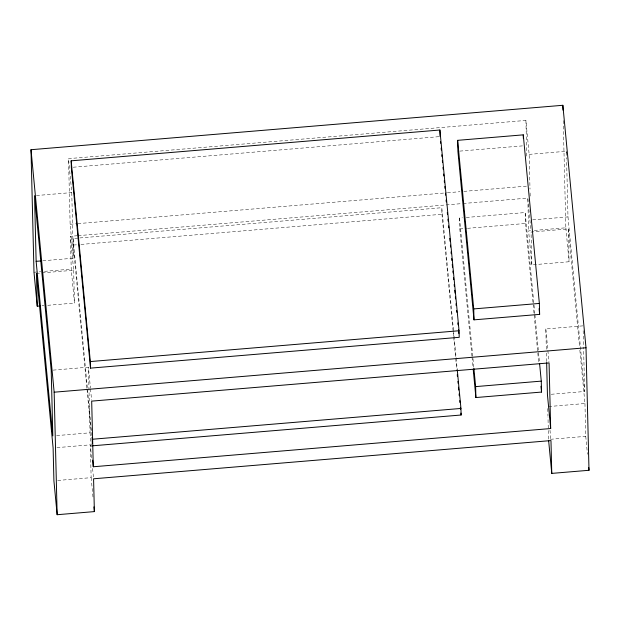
<?xml version="1.0" encoding="UTF-8"?>
<svg xmlns="http://www.w3.org/2000/svg" width="620" height="620" viewBox="0 0 620 620"><rect width="100%" height="100%" fill="white"/><g stroke="black" fill="none" stroke-linecap="round" stroke-linejoin="round"><path stroke-width="0.46" stroke-dasharray="3.1 2.33" d="M42.819 260.772L73.369 258.222L70.13 224.269L68.526 158.635L525.915 120.427L529.154 154.372L530.007 189.123M73.253 167.222L439.084 136.656M459.831 151.109L523.536 145.793M36.448 195.533L71.765 192.588L68.526 158.635M529.154 154.372L565.432 151.342M70.13 224.269L76.88 223.712M77.849 223.626L446.462 192.835M447.423 192.75L459.97 191.704M463.83 191.379L527.519 186.062M47.74 305.303L74.462 303.072L71.223 269.127L70.424 236.305L77.174 235.74M78.143 235.662L462.195 203.577M463.156 203.499L527.814 198.098L530.875 230.16M86.893 388.19L73.222 245.071L73.067 238.506L78.856 238.026M79.817 237.948L441.789 207.708L453.437 329.693M73.222 245.071L77.081 244.753M80.949 244.427L441.944 214.272L441.789 207.708M471.944 356.12L459.8 228.966L459.536 218.023L462.427 217.783M466.286 217.457L525.163 212.544L534.827 313.689M532.665 219.852L567.99 216.899L566.595 159.952M459.8 228.966L466.558 228.4M467.519 228.323L525.435 223.479L525.163 212.544M33.992 272.234L40.68 271.676M44.493 271.358L71.223 269.127M531.851 264.864L531.053 232.043L568.284 228.935L569.082 261.749L531.851 264.864L528.612 230.911L530.519 230.756M534.339 230.431L565.843 227.804L563.2 119.753M36.433 273.366L41.207 272.963M42.16 272.885L73.664 270.258L70.424 236.305M42.013 305.784L43.919 305.621M53.119 370.125L88.443 367.172L90.419 387.919M546.321 349.231L545.825 328.964L583.056 325.849M56.629 435.604L90.04 432.807L88.443 367.172M551.25 394.281L584.66 391.483L583.575 347.084M56.924 447.632L90.334 444.842L91.776 459.932M548.685 406.55L584.954 403.519L579.646 347.882M57.73 480.454L91.14 477.664L90.334 444.842M584.954 403.519L585.761 436.341L548.529 439.448L547.987 417.245M566.386 151.264L566.564 153.179M567.99 216.899L584.66 391.483M568.284 228.935L579.553 346.921M565.843 227.804L569.082 261.749M585.761 436.341L587.466 454.259M545.825 328.964L548.979 361.964M549.979 430.203L550.971 440.58M534.921 314.658L539.516 362.816M525.435 223.479L538.772 363.165M459.536 218.023L473.796 367.342M472.037 357.089L473.045 367.683M453.53 330.646L457.289 370.031M441.944 214.272L453.6 336.249M453.685 337.21L456.808 369.869M90.512 388.864L91.59 400.179M73.067 238.506L91.411 430.613M86.986 389.151L91.481 436.216M90.04 432.807L91.481 447.896M92.589 468.418L93.488 477.85M91.14 477.664L93.031 497.465M583.172 330.677L583.552 346.123M566.409 152.225L566.572 158.983M546.421 353.09L546.631 361.778M547.77 408.564L547.964 416.284M530.1 192.983L530.216 197.811M525.915 120.427L526.806 157.1M527.837 199.059L528.612 230.911M71.765 192.588L73.369 258.222M73.664 270.258L74.462 303.072"/><path stroke-width="0.93" d="M40.099 305.947L37.239 306.179L33.992 272.234L31 149.715L562.851 105.284L586.009 347.766L589 470.286L551.769 473.393L548.615 440.394M71.168 160.82L439.89 130.014L459.056 330.755L459.219 337.319L90.497 368.125L71.323 167.385L71.168 160.82L90.334 361.561L90.497 368.125M457.637 140.337L523.264 134.85L539.369 303.428L539.632 314.371L473.998 319.85L457.901 151.272L457.637 140.337L473.734 308.915L473.998 319.85M36.138 261.33L34.534 195.695L51.212 370.279L52.816 435.922L36.138 261.33L40.912 260.935M473.734 308.915L539.369 303.428M90.334 361.561L459.056 330.755M551.769 473.393L550.971 440.58L93.581 478.787L94.38 511.608L57.148 514.716L54.157 392.197L586.009 347.766M541.268 381.122L541.531 392.065L475.896 397.544L475.633 386.609L541.268 381.122L539.609 363.785M92.326 443.006L92.233 439.255L460.954 408.448L457.289 370.031M92.395 445.819L461.117 415.012L460.954 408.448M93.287 466.759L550.676 428.544L549.072 362.909L91.683 401.125L93.287 466.759L92.651 460.156M588.729 467.457L589 470.286M550.676 428.544L547.429 394.599L546.654 362.747M539.082 308.589L539.632 314.371M540.981 386.283L541.531 392.065M473.882 368.303L475.633 386.609M473.231 369.613L475.896 397.544M440.51 141.375L440.688 143.298M441.146 148.102L441.332 150.025M441.789 154.829L441.975 156.744M442.339 160.588L442.525 162.51M442.982 167.315L443.168 169.237M443.625 174.034L443.811 175.956M444.269 180.761L444.447 182.683M444.819 186.519L444.997 188.441M445.462 193.246L445.64 195.168M446.106 199.973L446.284 201.888M447.291 212.458L447.477 214.381M447.935 219.178L448.121 221.1M448.578 225.905L448.764 227.827M449.771 238.39L450.043 241.273M450.414 245.117L450.6 247.031M451.058 251.836L451.236 253.758M451.701 258.563L451.879 260.478M452.251 264.322L452.522 267.204M452.887 271.048L453.073 272.971M453.53 277.768L453.716 279.69M454.173 284.495L454.359 286.417M454.724 290.253L455.003 293.136M455.367 296.98L455.553 298.902M456.01 303.707L456.196 305.621M456.653 310.426L456.832 312.348M457.847 322.912L458.025 324.834M458.482 329.638L458.854 333.483M457.265 374.674L457.452 376.596M457.909 381.393L458.095 383.315M458.459 387.159L458.73 390.042M459.102 393.886L459.281 395.8M459.746 400.605L459.924 402.527M460.381 407.332L460.567 409.254M460.931 413.091L461.117 415.012M92.055 437.332L92.233 439.255M93.93 506.896L94.38 511.608M31 149.715L54.157 392.197M57.148 514.716L53.909 480.771L53.111 447.95L36.433 273.366L37.239 306.179M562.851 105.284L562.968 110.104M523.264 134.85L523.357 138.5M439.89 130.014L440.045 136.578"/></g></svg>
